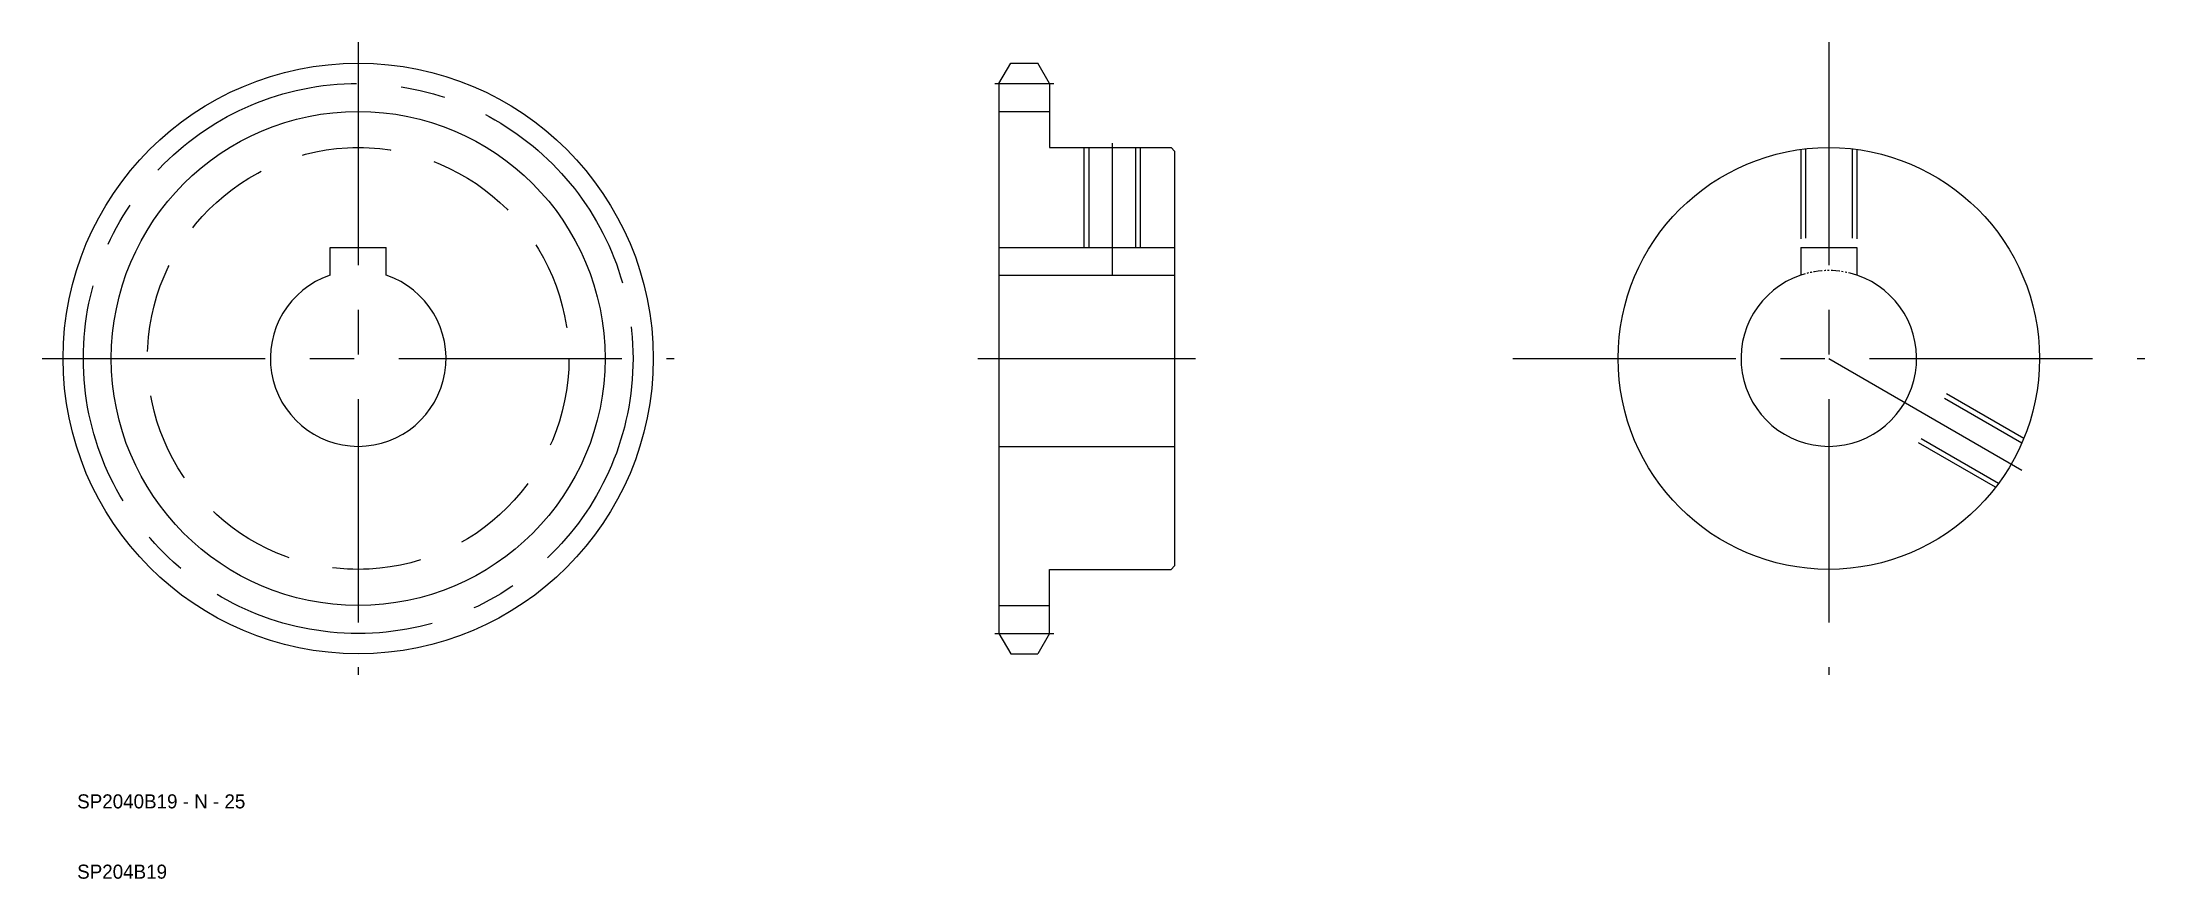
# Model space of a CAD drawing. Extents: x 68 to 367, y 77 to 196.
import ezdxf

# ---------------------------------------------------------------- set-up
doc = ezdxf.new("R2010")
doc.units = 0
for name, pattern in [('CENTER', [50.8, 31.75, -6.35, 6.35, -6.35]), ('DASHED', [19.05, 12.7, -6.35]), ('PHANTOM', [2.5, 1.25, -0.25, 0.25, -0.25, 0.25, -0.25])]:
    doc.linetypes.add(name, pattern=pattern)
doc.layers.get('0').update_dxf_attribs({"linetype": 'CONTINUOUS'})
doc.layers.add('CENTER', color=1, linetype='CENTER')

msp = doc.modelspace()

# ---------------------------------------------------------------- linework, layer by layer
at = {"color": 7, "linetype": 'CONTINUOUS'}
for p, q in [((203.99, 190.55), (205.66, 193.44)), ((205.66, 193.44), (209.53, 193.44)), ((211.19, 190.55), (209.53, 193.44)), ((203.99, 190.55), (203.99, 112.32)), ((211.19, 190.55), (211.19, 181.44)), ((203.99, 186.58), (211.19, 186.58)), ((211.19, 181.44), (228.49, 181.44)), ((216.77, 181.44), (216.77, 167.24)), ((223.42, 181.44), (223.42, 167.24)), ((228.49, 181.44), (228.99, 180.94)), ((228.99, 180.94), (228.99, 121.94)), ((108.78, 163.28), (108.78, 167.24)), ((108.78, 167.24), (116.78, 167.24)), ((116.78, 163.28), (116.78, 167.24)), ((203.99, 167.24), (228.99, 167.24)), ((318.12, 167.24), (326.12, 167.24)), ((318.12, 167.24), (318.12, 163.28)), ((326.12, 167.24), (326.12, 163.28)), ((203.99, 163.28), (228.99, 163.28)), ((203.99, 138.94), (228.99, 138.94)), ((211.19, 121.44), (228.49, 121.44)), ((211.19, 112.32), (211.19, 121.44)), ((228.99, 121.94), (228.49, 121.44)), ((203.99, 116.3), (211.19, 116.3)), ((203.99, 112.32), (205.66, 109.44)), ((211.19, 112.32), (209.53, 109.44)), ((205.66, 109.44), (209.53, 109.44))]:
    msp.add_line(p, q, dxfattribs=at)
at = {"color": 3, "linetype": 'CONTINUOUS'}
for p, q in [((216.09, 181.44), (216.09, 167.24)), ((224.09, 181.44), (224.09, 167.24))]:
    msp.add_line(p, q, dxfattribs=at)
at = {"color": 3, "linetype": 'DASHED'}
for p, q in [((318.12, 181.17), (318.12, 167.24)), ((318.8, 181.26), (318.8, 167.24)), ((325.44, 181.26), (325.44, 167.24)), ((326.12, 181.17), (326.12, 167.24)), ((349.6, 139.41), (334.22, 148.29)), ((349.87, 140.04), (334.38, 148.98)), ((345.87, 133.11), (330.38, 142.05)), ((346.28, 133.65), (330.89, 142.54))]:
    msp.add_line(p, q, dxfattribs=at)
at = {"color": 7, "linetype": 'CONTINUOUS'}
for centre, radius in [((112.78, 151.44), 42), ((322.12, 151.44), 30)]:
    msp.add_circle(centre, radius, dxfattribs=at)
at = {"color": 3, "linetype": 'CONTINUOUS'}
msp.add_circle((112.78, 151.44), 35.14, dxfattribs=at)
at = {"color": 3, "linetype": 'DASHED'}
msp.add_circle((112.78, 151.44), 30, dxfattribs=at)
at = {"color": 7, "linetype": 'CONTINUOUS'}
for centre in [(112.78, 151.44), (322.12, 151.44)]:
    msp.add_arc(centre, 12.5, 108.6629, 71.3371, dxfattribs=at)
at = {"color": 3, "linetype": 'PHANTOM'}
msp.add_arc((322.12, 151.44), 12.5, 71.3371, 108.6629, dxfattribs=at)
at = {"layer": 'CENTER', "color": 1, "linetype": 'CENTER'}
for p, q in [((112.78, 196.44), (112.78, 106.44)), ((322.12, 196.44), (322.12, 106.44)), ((203.39, 190.55), (211.79, 190.55)), ((220.09, 182.04), (220.09, 163.34)), ((67.78, 151.44), (157.78, 151.44)), ((200.99, 151.44), (231.99, 151.44)), ((277.12, 151.44), (367.12, 151.44)), ((322.12, 151.44), (350.7, 134.94)), ((203.39, 112.32), (211.79, 112.32))]:
    msp.add_line(p, q, dxfattribs=at)
msp.add_circle((112.78, 151.44), 39.12, dxfattribs=at)

# ---------------------------------------------------------------- texts
at = {"color": 7, "linetype": 'CONTINUOUS'}
for s, p in [('SP2040B19 - N - 25', (72.78, 87.44)), ('SP204B19', (72.78, 77.44))]:
    msp.add_text(s, height=2, dxfattribs=at).set_placement(p)

doc.saveas('drawing.dxf')
